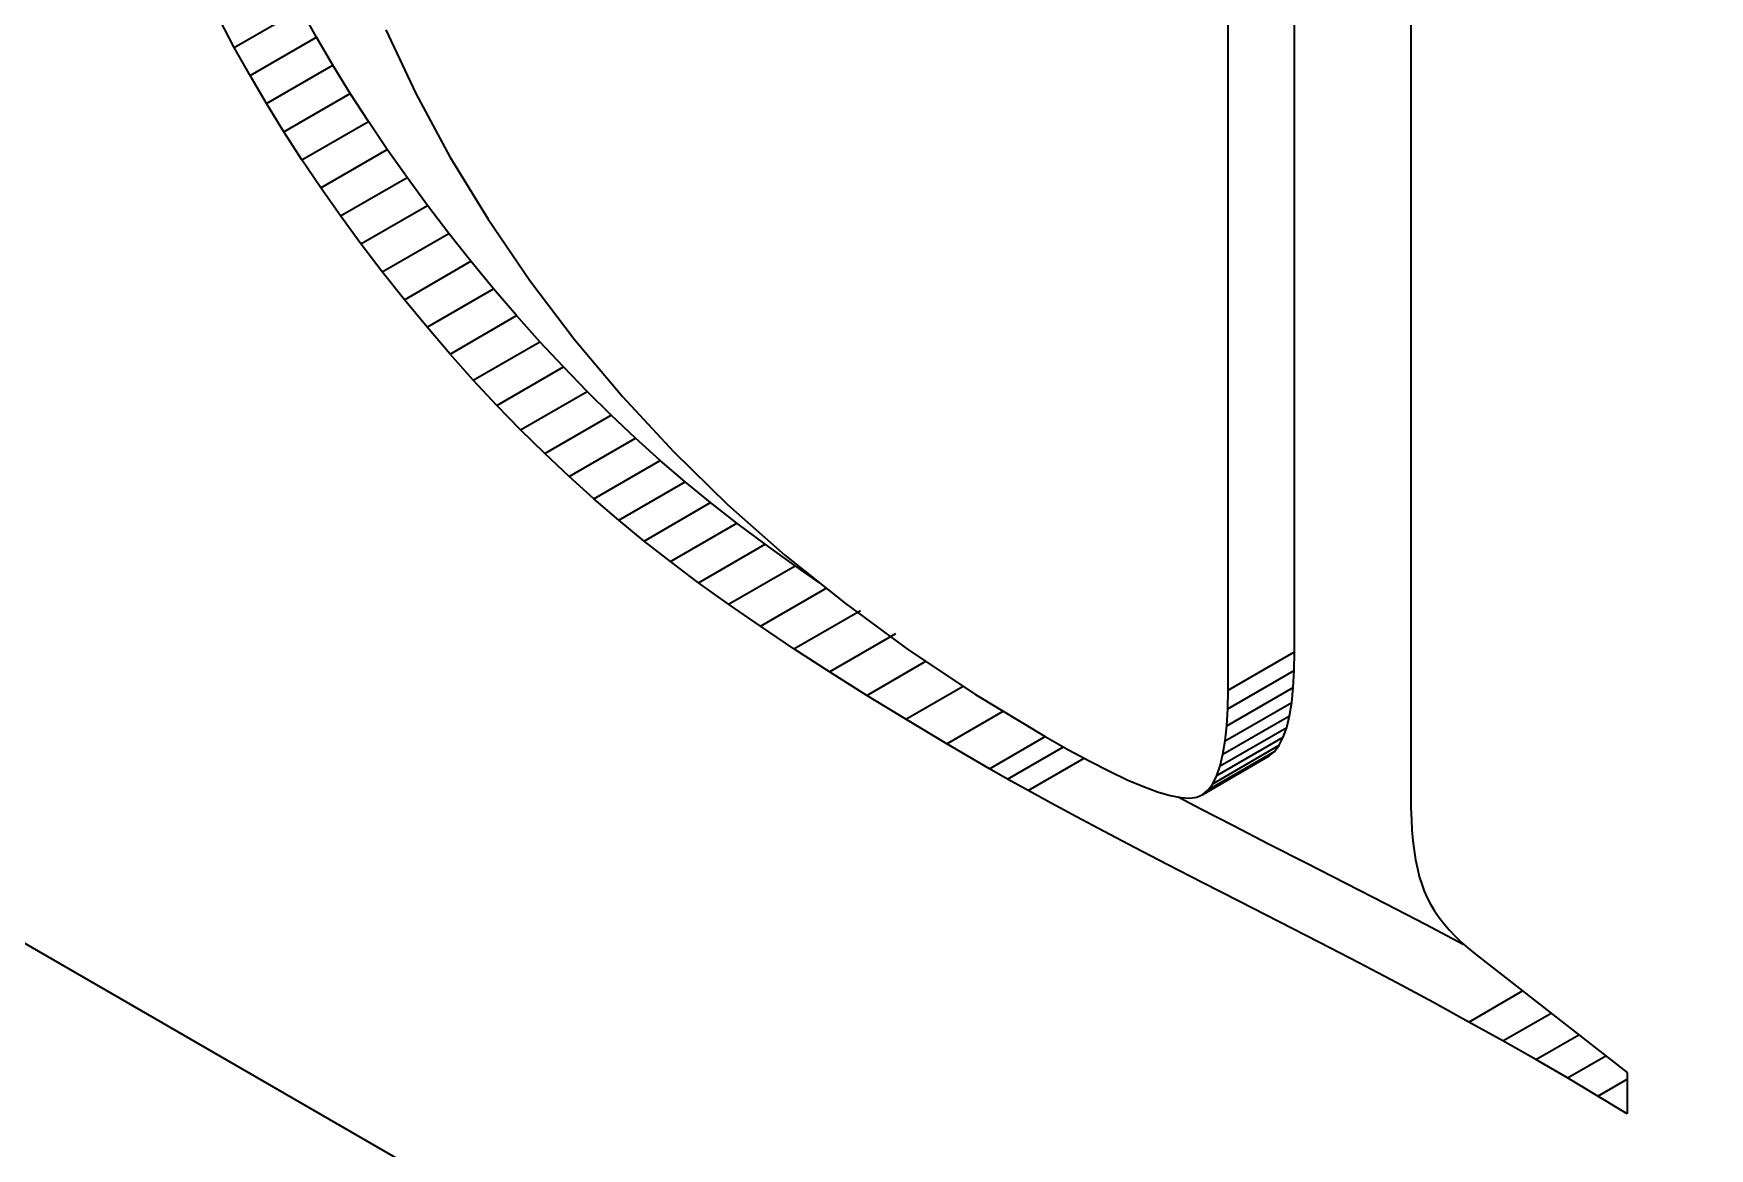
# Model space of a CAD drawing. Header units: millimetres. Extents: x -148 to 148, y -105 to 105.
# Drawn here: x 32.36 to 34.142, y -7.436 to -6.25 of the extents above; entities that cross this region are included whole.
import ezdxf

# ---------------------------------------------------------------- set-up
doc = ezdxf.new("R2010")
doc.units = ezdxf.units.MM
doc.layers.add('粗实线层', color=7, linetype='Continuous', lineweight=35)

msp = doc.modelspace()

# ---------------------------------------------------------------- linework, layer by layer
at = {"layer": '粗实线层', "color": 7, "lineweight": 35, "ltscale": 0.314351}
msp.add_line((38.1852, -10.5866), (27.2957, -4.2996), dxfattribs=at)
at = {"layer": '粗实线层', "color": 7, "lineweight": 35, "ltscale": 0.030107}
for p, q in [((33.7009, -6.9079), (33.7009, -5.7036)), ((33.6302, -6.9487), (33.6302, -5.7444))]:
    msp.add_line(p, q, dxfattribs=at)
at = {"layer": '粗实线层', "color": 7, "lineweight": 35, "ltscale": 0.03175}
msp.add_line((33.8245, -5.791), (33.8245, -7.0609), dxfattribs=at)
at = {"layer": '粗实线层', "color": 7, "lineweight": 35, "ltscale": 0.00084707}
msp.add_line((32.5734, -6.265), (32.5576, -6.235), dxfattribs=at)
at = {"layer": '粗实线层', "color": 7, "lineweight": 35, "ltscale": 0.002041}
for p, q in [((32.5734, -6.265), (32.6441, -6.2242)), ((32.5901, -6.2949), (32.6608, -6.2541)), ((32.6076, -6.3248), (32.6783, -6.284)), ((32.626, -6.3547), (32.6967, -6.3139)), ((32.6453, -6.3846), (32.716, -6.3437)), ((32.6654, -6.4144), (32.7361, -6.3736)), ((32.6863, -6.4442), (32.7571, -6.4033)), ((32.7081, -6.4739), (32.7789, -6.4331)), ((32.7308, -6.5037), (32.8015, -6.4628)), ((32.7543, -6.5334), (32.825, -6.4925)), ((32.7784, -6.5627), (32.8491, -6.5218)), ((32.8028, -6.5912), (32.8735, -6.5503)), ((32.8275, -6.6188), (32.8982, -6.578)), ((32.8525, -6.6457), (32.9233, -6.6049)), ((32.8779, -6.6718), (32.9486, -6.6309)), ((32.9035, -6.697), (32.9742, -6.6562)), ((32.9294, -6.7215), (33.0002, -6.6807)), ((32.9557, -6.7451), (33.0264, -6.7043)), ((32.9823, -6.7679), (33.053, -6.7271)), ((33.0371, -6.8119), (33.1078, -6.771)), ((33.0671, -6.8343), (33.1378, -6.7934)), ((33.099, -6.8572), (33.1697, -6.8164)), ((33.1328, -6.8806), (33.2035, -6.8398)), ((33.1685, -6.9046), (33.2392, -6.8638)), ((33.2063, -6.9291), (33.277, -6.8882)), ((33.6302, -6.9487), (33.7009, -6.9079)), ((33.6298, -6.9686), (33.7005, -6.9278)), ((33.6288, -6.9865), (33.6995, -6.9457)), ((33.6272, -7.0026), (33.6979, -6.9618)), ((33.6248, -7.0168), (33.6956, -6.976)), ((33.6182, -7.0395), (33.6889, -6.9987)), ((33.6219, -7.0291), (33.6926, -6.9883)), ((33.6033, -7.0595), (33.674, -7.0186)), ((33.6089, -7.0547), (33.6796, -7.0139)), ((33.6139, -7.0481), (33.6846, -7.0072))]:
    msp.add_line(p, q, dxfattribs=at)
at = {"layer": '粗实线层', "color": 7, "lineweight": 35, "ltscale": 0.000856931}
for p, q in [((32.6608, -6.2541), (32.6441, -6.2242)), ((32.5901, -6.2949), (32.5734, -6.265))]:
    msp.add_line(p, q, dxfattribs=at)
at = {"layer": '粗实线层', "color": 7, "lineweight": 35, "ltscale": 0.000866355}
msp.add_line((32.6783, -6.284), (32.6608, -6.2541), dxfattribs=at)
at = {"layer": '粗实线层', "color": 7, "lineweight": 35, "ltscale": 0.001873}
msp.add_line((32.7344, -6.2464), (32.7664, -6.3142), dxfattribs=at)
at = {"layer": '粗实线层', "color": 7, "lineweight": 35, "ltscale": 0.000877231}
for p, q in [((32.6967, -6.3139), (32.6783, -6.284)), ((32.626, -6.3547), (32.6076, -6.3248))]:
    msp.add_line(p, q, dxfattribs=at)
at = {"layer": '粗实线层', "color": 7, "lineweight": 35, "ltscale": 0.000866684}
msp.add_line((32.6076, -6.3248), (32.5901, -6.2949), dxfattribs=at)
at = {"layer": '粗实线层', "color": 7, "lineweight": 35, "ltscale": 0.000887773}
for p, q in [((32.716, -6.3437), (32.6967, -6.3139)), ((32.6453, -6.3846), (32.626, -6.3547))]:
    msp.add_line(p, q, dxfattribs=at)
at = {"layer": '粗实线层', "color": 7, "lineweight": 35, "ltscale": 0.001908}
msp.add_line((32.7664, -6.3142), (32.8027, -6.3813), dxfattribs=at)
at = {"layer": '粗实线层', "color": 7, "lineweight": 35, "ltscale": 0.000899423}
msp.add_line((32.7361, -6.3736), (32.716, -6.3437), dxfattribs=at)
at = {"layer": '粗实线层', "color": 7, "lineweight": 35, "ltscale": 0.000910382}
for p, q in [((32.7571, -6.4033), (32.7361, -6.3736)), ((32.6863, -6.4442), (32.6654, -6.4144))]:
    msp.add_line(p, q, dxfattribs=at)
at = {"layer": '粗实线层', "color": 7, "lineweight": 35, "ltscale": 0.000899107}
msp.add_line((32.6654, -6.4144), (32.6453, -6.3846), dxfattribs=at)
at = {"layer": '粗实线层', "color": 7, "lineweight": 35, "ltscale": 0.001948}
msp.add_line((32.8027, -6.3813), (32.8432, -6.4478), dxfattribs=at)
at = {"layer": '粗实线层', "color": 7, "lineweight": 35, "ltscale": 0.000922529}
for p, q in [((32.7789, -6.4331), (32.7571, -6.4033)), ((32.7081, -6.4739), (32.6863, -6.4442))]:
    msp.add_line(p, q, dxfattribs=at)
at = {"layer": '粗实线层', "color": 7, "lineweight": 35, "ltscale": 0.000934704}
for p, q in [((32.8015, -6.4628), (32.7789, -6.4331)), ((32.7308, -6.5037), (32.7081, -6.4739))]:
    msp.add_line(p, q, dxfattribs=at)
at = {"layer": '粗实线层', "color": 7, "lineweight": 35, "ltscale": 0.001969}
msp.add_line((32.8432, -6.4478), (32.8875, -6.513), dxfattribs=at)
at = {"layer": '粗实线层', "color": 7, "lineweight": 35, "ltscale": 0.000946906}
msp.add_line((32.825, -6.4925), (32.8015, -6.4628), dxfattribs=at)
at = {"layer": '粗实线层', "color": 7, "lineweight": 35, "ltscale": 0.000947205}
msp.add_line((32.7543, -6.5334), (32.7308, -6.5037), dxfattribs=at)
at = {"layer": '粗实线层', "color": 7, "lineweight": 35, "ltscale": 0.000948291}
for p, q in [((32.8491, -6.5218), (32.825, -6.4925)), ((32.7784, -6.5627), (32.7543, -6.5334))]:
    msp.add_line(p, q, dxfattribs=at)
at = {"layer": '粗实线层', "color": 7, "lineweight": 35, "ltscale": 0.000937709}
for p, q in [((32.8735, -6.5503), (32.8491, -6.5218)), ((32.8028, -6.5912), (32.7784, -6.5627))]:
    msp.add_line(p, q, dxfattribs=at)
at = {"layer": '粗实线层', "color": 7, "lineweight": 35, "ltscale": 0.001972}
msp.add_line((32.8875, -6.513), (32.9352, -6.5758), dxfattribs=at)
at = {"layer": '粗实线层', "color": 7, "lineweight": 35, "ltscale": 0.000927764}
for p, q in [((32.8982, -6.578), (32.8735, -6.5503)), ((32.8275, -6.6188), (32.8028, -6.5912))]:
    msp.add_line(p, q, dxfattribs=at)
at = {"layer": '粗实线层', "color": 7, "lineweight": 35, "ltscale": 0.00198}
msp.add_line((32.9352, -6.5758), (32.9861, -6.6364), dxfattribs=at)
at = {"layer": '粗实线层', "color": 7, "lineweight": 35, "ltscale": 0.000917706}
msp.add_line((32.9233, -6.6049), (32.8982, -6.578), dxfattribs=at)
at = {"layer": '粗实线层', "color": 7, "lineweight": 35, "ltscale": 0.000908576}
msp.add_line((32.9486, -6.6309), (32.9233, -6.6049), dxfattribs=at)
at = {"layer": '粗实线层', "color": 7, "lineweight": 35, "ltscale": 0.000917426}
msp.add_line((32.8525, -6.6457), (32.8275, -6.6188), dxfattribs=at)
at = {"layer": '粗实线层', "color": 7, "lineweight": 35, "ltscale": 0.00090885}
msp.add_line((32.8779, -6.6718), (32.8525, -6.6457), dxfattribs=at)
at = {"layer": '粗实线层', "color": 7, "lineweight": 35, "ltscale": 0.000900147}
msp.add_line((32.9742, -6.6562), (32.9486, -6.6309), dxfattribs=at)
at = {"layer": '粗实线层', "color": 7, "lineweight": 35, "ltscale": 0.001993}
msp.add_line((32.9861, -6.6364), (33.0404, -6.6948), dxfattribs=at)
at = {"layer": '粗实线层', "color": 7, "lineweight": 35, "ltscale": 0.000890796}
msp.add_line((33.0002, -6.6807), (32.9742, -6.6562), dxfattribs=at)
at = {"layer": '粗实线层', "color": 7, "lineweight": 35, "ltscale": 0.000899608}
msp.add_line((32.9035, -6.697), (32.8779, -6.6718), dxfattribs=at)
at = {"layer": '粗实线层', "color": 7, "lineweight": 35, "ltscale": 0.000883269}
msp.add_line((33.0264, -6.7043), (33.0002, -6.6807), dxfattribs=at)
at = {"layer": '粗实线层', "color": 7, "lineweight": 35, "ltscale": 0.000891073}
msp.add_line((32.9294, -6.7215), (32.9035, -6.697), dxfattribs=at)
at = {"layer": '粗实线层', "color": 7, "lineweight": 35, "ltscale": 0.002011}
msp.add_line((33.0404, -6.6948), (33.098, -6.751), dxfattribs=at)
at = {"layer": '粗实线层', "color": 7, "lineweight": 35, "ltscale": 0.000875356}
for p, q in [((33.053, -6.7271), (33.0264, -6.7043)), ((32.9823, -6.7679), (32.9557, -6.7451))]:
    msp.add_line(p, q, dxfattribs=at)
at = {"layer": '粗实线层', "color": 7, "lineweight": 35, "ltscale": 0.000883524}
msp.add_line((32.9557, -6.7451), (32.9294, -6.7215), dxfattribs=at)
at = {"layer": '粗实线层', "color": 7, "lineweight": 35, "ltscale": 0.00086903}
msp.add_line((33.0799, -6.7491), (33.053, -6.7271), dxfattribs=at)
at = {"layer": '粗实线层', "color": 7, "lineweight": 35, "ltscale": 0.002042}
msp.add_line((33.0091, -6.79), (33.0799, -6.7491), dxfattribs=at)
at = {"layer": '粗实线层', "color": 7, "lineweight": 35, "ltscale": 0.000888088}
msp.add_line((33.1078, -6.771), (33.0799, -6.7491), dxfattribs=at)
at = {"layer": '粗实线层', "color": 7, "lineweight": 35, "ltscale": 0.002033}
msp.add_line((33.098, -6.751), (33.1589, -6.8049), dxfattribs=at)
at = {"layer": '粗实线层', "color": 7, "lineweight": 35, "ltscale": 0.000868735}
msp.add_line((33.0091, -6.79), (32.9823, -6.7679), dxfattribs=at)
at = {"layer": '粗实线层', "color": 7, "lineweight": 35, "ltscale": 0.000934754}
for p, q in [((33.1378, -6.7934), (33.1078, -6.771)), ((33.0671, -6.8343), (33.0371, -6.8119))]:
    msp.add_line(p, q, dxfattribs=at)
at = {"layer": '粗实线层', "color": 7, "lineweight": 35, "ltscale": 0.000888389}
msp.add_line((33.0371, -6.8119), (33.0091, -6.79), dxfattribs=at)
at = {"layer": '粗实线层', "color": 7, "lineweight": 35, "ltscale": 0.000982024}
msp.add_line((33.1697, -6.8164), (33.1378, -6.7934), dxfattribs=at)
at = {"layer": '粗实线层', "color": 7, "lineweight": 35, "ltscale": 0.00206}
msp.add_line((33.1589, -6.8049), (33.2232, -6.8565), dxfattribs=at)
at = {"layer": '粗实线层', "color": 7, "lineweight": 35, "ltscale": 0.000788133}
msp.add_line((33.1956, -6.8343), (33.1697, -6.8164), dxfattribs=at)
at = {"layer": '粗实线层', "color": 7, "lineweight": 35, "ltscale": 0.000981801}
msp.add_line((33.099, -6.8572), (33.0671, -6.8343), dxfattribs=at)
at = {"layer": '粗实线层', "color": 7, "lineweight": 35, "ltscale": 0.001029}
msp.add_line((33.1328, -6.8806), (33.099, -6.8572), dxfattribs=at)
at = {"layer": '粗实线层', "color": 7, "lineweight": 35, "ltscale": 0.002092}
msp.add_line((33.2232, -6.8565), (33.2907, -6.9059), dxfattribs=at)
at = {"layer": '粗实线层', "color": 7, "lineweight": 35, "ltscale": 0.001076}
msp.add_line((33.1685, -6.9046), (33.1328, -6.8806), dxfattribs=at)
at = {"layer": '粗实线层', "color": 7, "lineweight": 35, "ltscale": 0.001124}
msp.add_line((33.2063, -6.9291), (33.1685, -6.9046), dxfattribs=at)
at = {"layer": '粗实线层', "color": 7, "lineweight": 35, "ltscale": 0.002128}
msp.add_line((33.2907, -6.9059), (33.3616, -6.9531), dxfattribs=at)
at = {"layer": '粗实线层', "color": 7, "lineweight": 35, "ltscale": 0.000496357}
msp.add_line((33.7005, -6.9278), (33.7009, -6.9079), dxfattribs=at)
at = {"layer": '粗实线层', "color": 7, "lineweight": 35, "ltscale": 0.001172}
msp.add_line((33.2459, -6.9541), (33.2063, -6.9291), dxfattribs=at)
at = {"layer": '粗实线层', "color": 7, "lineweight": 35, "ltscale": 0.001811}
msp.add_line((33.2459, -6.9541), (33.3087, -6.9179), dxfattribs=at)
at = {"layer": '粗实线层', "color": 7, "lineweight": 35, "ltscale": 0.000450076}
msp.add_line((33.6995, -6.9457), (33.7005, -6.9278), dxfattribs=at)
at = {"layer": '粗实线层', "color": 7, "lineweight": 35, "ltscale": 0.001761}
msp.add_line((33.2875, -6.9796), (33.3485, -6.9444), dxfattribs=at)
at = {"layer": '粗实线层', "color": 7, "lineweight": 35, "ltscale": 0.000496738}
msp.add_line((33.6298, -6.9686), (33.6302, -6.9487), dxfattribs=at)
at = {"layer": '粗实线层', "color": 7, "lineweight": 35, "ltscale": 0.000404174}
for p, q in [((33.6979, -6.9618), (33.6995, -6.9457)), ((33.6272, -7.0026), (33.6288, -6.9865))]:
    msp.add_line(p, q, dxfattribs=at)
at = {"layer": '粗实线层', "color": 7, "lineweight": 35, "ltscale": 0.00122}
msp.add_line((33.2875, -6.9796), (33.2459, -6.9541), dxfattribs=at)
at = {"layer": '粗实线层', "color": 7, "lineweight": 35, "ltscale": 0.002168}
msp.add_line((33.3616, -6.9531), (33.4358, -6.998), dxfattribs=at)
at = {"layer": '粗实线层', "color": 7, "lineweight": 35, "ltscale": 0.000449695}
msp.add_line((33.6288, -6.9865), (33.6298, -6.9686), dxfattribs=at)
at = {"layer": '粗实线层', "color": 7, "lineweight": 35, "ltscale": 0.000359536}
for p, q in [((33.6956, -6.976), (33.6979, -6.9618)), ((33.6248, -7.0168), (33.6272, -7.0026))]:
    msp.add_line(p, q, dxfattribs=at)
at = {"layer": '粗实线层', "color": 7, "lineweight": 35, "ltscale": 0.001269}
msp.add_line((33.3311, -7.0056), (33.2875, -6.9796), dxfattribs=at)
at = {"layer": '粗实线层', "color": 7, "lineweight": 35, "ltscale": 0.001734}
msp.add_line((33.3311, -7.0056), (33.3911, -6.971), dxfattribs=at)
at = {"layer": '粗实线层', "color": 7, "lineweight": 35, "ltscale": 0.000316335}
for p, q in [((33.6926, -6.9883), (33.6956, -6.976)), ((33.6219, -7.0291), (33.6248, -7.0168))]:
    msp.add_line(p, q, dxfattribs=at)
at = {"layer": '粗实线层', "color": 7, "lineweight": 35, "ltscale": 0.00171}
msp.add_line((33.3765, -7.0322), (33.4358, -6.998), dxfattribs=at)
at = {"layer": '粗实线层', "color": 7, "lineweight": 35, "ltscale": 0.000708225}
msp.add_line((33.4358, -6.998), (33.4605, -7.0119), dxfattribs=at)
at = {"layer": '粗实线层', "color": 7, "lineweight": 35, "ltscale": 0.000238839}
for p, q in [((33.6846, -7.0072), (33.6889, -6.9987)), ((33.6139, -7.0481), (33.6182, -7.0395))]:
    msp.add_line(p, q, dxfattribs=at)
at = {"layer": '粗实线层', "color": 7, "lineweight": 35, "ltscale": 0.000275801}
msp.add_line((33.6889, -6.9987), (33.6926, -6.9883), dxfattribs=at)
at = {"layer": '粗实线层', "color": 7, "lineweight": 35, "ltscale": 0.001317}
msp.add_line((33.3765, -7.0322), (33.3311, -7.0056), dxfattribs=at)
at = {"layer": '粗实线层', "color": 7, "lineweight": 35, "ltscale": 0.001713}
msp.add_line((33.3958, -7.0432), (33.4552, -7.0089), dxfattribs=at)
at = {"layer": '粗实线层', "color": 7, "lineweight": 35, "ltscale": 0.001719}
msp.add_line((33.4177, -7.0554), (33.4772, -7.021), dxfattribs=at)
at = {"layer": '粗实线层', "color": 7, "lineweight": 35, "ltscale": 0.000646194}
msp.add_line((33.4605, -7.0119), (33.4832, -7.0242), dxfattribs=at)
at = {"layer": '粗实线层', "color": 7, "lineweight": 35, "ltscale": 0.000184089}
for p, q in [((33.674, -7.0186), (33.6796, -7.0139)), ((33.6033, -7.0595), (33.6089, -7.0547))]:
    msp.add_line(p, q, dxfattribs=at)
at = {"layer": '粗实线层', "color": 7, "lineweight": 35, "ltscale": 0.000207596}
for p, q in [((33.6796, -7.0139), (33.6846, -7.0072)), ((33.6089, -7.0547), (33.6139, -7.0481))]:
    msp.add_line(p, q, dxfattribs=at)
at = {"layer": '粗实线层', "color": 7, "lineweight": 35, "ltscale": 0.000555106}
msp.add_line((33.3958, -7.0432), (33.3765, -7.0322), dxfattribs=at)
at = {"layer": '粗实线层', "color": 7, "lineweight": 35, "ltscale": 0.000585168}
msp.add_line((33.4832, -7.0242), (33.5041, -7.0348), dxfattribs=at)
at = {"layer": '粗实线层', "color": 7, "lineweight": 35, "ltscale": 0.000524056}
msp.add_line((33.5041, -7.0348), (33.523, -7.0438), dxfattribs=at)
at = {"layer": '粗实线层', "color": 7, "lineweight": 35, "ltscale": 0.000276161}
msp.add_line((33.6182, -7.0395), (33.6219, -7.0291), dxfattribs=at)
at = {"layer": '粗实线层', "color": 7, "lineweight": 35, "ltscale": 0.000625172}
msp.add_line((33.4177, -7.0554), (33.3958, -7.0432), dxfattribs=at)
at = {"layer": '粗实线层', "color": 7, "lineweight": 35, "ltscale": 0.000695477}
msp.add_line((33.4421, -7.0687), (33.4177, -7.0554), dxfattribs=at)
at = {"layer": '粗实线层', "color": 7, "lineweight": 35, "ltscale": 0.000463529}
msp.add_line((33.523, -7.0438), (33.5401, -7.051), dxfattribs=at)
at = {"layer": '粗实线层', "color": 7, "lineweight": 35, "ltscale": 0.000404558}
msp.add_line((33.5401, -7.051), (33.5553, -7.0566), dxfattribs=at)
at = {"layer": '粗实线层', "color": 7, "lineweight": 35, "ltscale": 0.000345799}
msp.add_line((33.5553, -7.0566), (33.5685, -7.0606), dxfattribs=at)
at = {"layer": '粗实线层', "color": 7, "lineweight": 35, "ltscale": 0.000765997}
msp.add_line((33.4691, -7.0832), (33.4421, -7.0687), dxfattribs=at)
at = {"layer": '粗实线层', "color": 7, "lineweight": 35, "ltscale": 0.000290123}
msp.add_line((33.5685, -7.0606), (33.5799, -7.0628), dxfattribs=at)
at = {"layer": '粗实线层', "color": 7, "lineweight": 35, "ltscale": 0.000681002}
msp.add_line((33.6014, -7.075), (33.5773, -7.0623), dxfattribs=at)
at = {"layer": '粗实线层', "color": 7, "lineweight": 35, "ltscale": 0.000237717}
msp.add_line((33.5799, -7.0628), (33.5894, -7.0634), dxfattribs=at)
at = {"layer": '粗实线层', "color": 7, "lineweight": 35, "ltscale": 0.000191515}
msp.add_line((33.5894, -7.0634), (33.597, -7.0623), dxfattribs=at)
at = {"layer": '粗实线层', "color": 7, "lineweight": 35, "ltscale": 0.000172944}
msp.add_line((33.597, -7.0623), (33.6033, -7.0595), dxfattribs=at)
at = {"layer": '粗实线层', "color": 7, "lineweight": 35, "ltscale": 0.000977149}
msp.add_line((33.6361, -7.093), (33.6014, -7.075), dxfattribs=at)
at = {"layer": '粗实线层', "color": 7, "lineweight": 35, "ltscale": 0.000320834}
msp.add_line((33.8245, -7.0609), (33.8247, -7.0738), dxfattribs=at)
at = {"layer": '粗实线层', "color": 7, "lineweight": 35, "ltscale": 0.000306125}
msp.add_line((33.8247, -7.0738), (33.8251, -7.086), dxfattribs=at)
at = {"layer": '粗实线层', "color": 7, "lineweight": 35, "ltscale": 0.000836183}
msp.add_line((33.4986, -7.0989), (33.4691, -7.0832), dxfattribs=at)
at = {"layer": '粗实线层', "color": 7, "lineweight": 35, "ltscale": 0.001047}
for p, q in [((33.6733, -7.1122), (33.6361, -7.093)), ((33.6026, -7.1531), (33.5654, -7.1339))]:
    msp.add_line(p, q, dxfattribs=at)
at = {"layer": '粗实线层', "color": 7, "lineweight": 35, "ltscale": 0.000291232}
msp.add_line((33.8251, -7.086), (33.8258, -7.0976), dxfattribs=at)
at = {"layer": '粗实线层', "color": 7, "lineweight": 35, "ltscale": 0.00090641}
msp.add_line((33.5307, -7.1158), (33.4986, -7.0989), dxfattribs=at)
at = {"layer": '粗实线层', "color": 7, "lineweight": 35, "ltscale": 0.000276915}
msp.add_line((33.8258, -7.0976), (33.8268, -7.1087), dxfattribs=at)
at = {"layer": '粗实线层', "color": 7, "lineweight": 35, "ltscale": 0.000262507}
msp.add_line((33.8268, -7.1087), (33.8281, -7.1191), dxfattribs=at)
at = {"layer": '粗实线层', "color": 7, "lineweight": 35, "ltscale": 0.000977325}
msp.add_line((33.5654, -7.1339), (33.5307, -7.1158), dxfattribs=at)
at = {"layer": '粗实线层', "color": 7, "lineweight": 35, "ltscale": 0.001118}
for p, q in [((33.7131, -7.1326), (33.6733, -7.1122)), ((33.6424, -7.1735), (33.6026, -7.1531))]:
    msp.add_line(p, q, dxfattribs=at)
at = {"layer": '粗实线层', "color": 7, "lineweight": 35, "ltscale": 0.000249106}
msp.add_line((33.8281, -7.1191), (33.8297, -7.1289), dxfattribs=at)
at = {"layer": '粗实线层', "color": 7, "lineweight": 35, "ltscale": 0.000234986}
msp.add_line((33.8297, -7.1289), (33.8315, -7.1382), dxfattribs=at)
at = {"layer": '粗实线层', "color": 7, "lineweight": 35, "ltscale": 0.001188}
for p, q in [((33.7554, -7.1542), (33.7131, -7.1326)), ((33.6847, -7.1951), (33.6424, -7.1735))]:
    msp.add_line(p, q, dxfattribs=at)
at = {"layer": '粗实线层', "color": 7, "lineweight": 35, "ltscale": 0.000222048}
msp.add_line((33.8315, -7.1382), (33.8336, -7.1468), dxfattribs=at)
at = {"layer": '粗实线层', "color": 7, "lineweight": 35, "ltscale": 0.000209255}
msp.add_line((33.8336, -7.1468), (33.8361, -7.1548), dxfattribs=at)
at = {"layer": '粗实线层', "color": 7, "lineweight": 35, "ltscale": 0.001206}
for p, q in [((33.7983, -7.1762), (33.7554, -7.1542)), ((33.7276, -7.217), (33.6847, -7.1951))]:
    msp.add_line(p, q, dxfattribs=at)
at = {"layer": '粗实线层', "color": 7, "lineweight": 35, "ltscale": 0.000197665}
msp.add_line((33.8361, -7.1548), (33.8388, -7.1622), dxfattribs=at)
at = {"layer": '粗实线层', "color": 7, "lineweight": 35, "ltscale": 0.000192851}
msp.add_line((33.8388, -7.1622), (33.8419, -7.1693), dxfattribs=at)
at = {"layer": '粗实线层', "color": 7, "lineweight": 35, "ltscale": 0.001173}
for p, q in [((33.84, -7.1979), (33.7983, -7.1762)), ((33.7693, -7.2387), (33.7276, -7.217))]:
    msp.add_line(p, q, dxfattribs=at)
at = {"layer": '粗实线层', "color": 7, "lineweight": 35, "ltscale": 0.000197233}
msp.add_line((33.8419, -7.1693), (33.8455, -7.1763), dxfattribs=at)
at = {"layer": '粗实线层', "color": 7, "lineweight": 35, "ltscale": 0.000201368}
msp.add_line((33.8455, -7.1763), (33.8496, -7.1832), dxfattribs=at)
at = {"layer": '粗实线层', "color": 7, "lineweight": 35, "ltscale": 0.001139}
for p, q in [((33.8803, -7.2192), (33.84, -7.1979)), ((33.8096, -7.26), (33.7693, -7.2387))]:
    msp.add_line(p, q, dxfattribs=at)
at = {"layer": '粗实线层', "color": 7, "lineweight": 35, "ltscale": 0.00020686}
msp.add_line((33.8496, -7.1832), (33.8543, -7.19), dxfattribs=at)
at = {"layer": '粗实线层', "color": 7, "lineweight": 35, "ltscale": 0.000212723}
msp.add_line((33.8543, -7.19), (33.8595, -7.1968), dxfattribs=at)
at = {"layer": '粗实线层', "color": 7, "lineweight": 35, "ltscale": 0.000219418}
msp.add_line((33.8595, -7.1968), (33.8652, -7.2034), dxfattribs=at)
at = {"layer": '粗实线层', "color": 7, "lineweight": 35, "ltscale": 0.000226659}
msp.add_line((33.8652, -7.2034), (33.8714, -7.21), dxfattribs=at)
at = {"layer": '粗实线层', "color": 7, "lineweight": 35, "ltscale": 0.000234174}
msp.add_line((33.8714, -7.21), (33.8782, -7.2165), dxfattribs=at)
at = {"layer": '粗实线层', "color": 7, "lineweight": 35, "ltscale": 0.000242697}
msp.add_line((33.8782, -7.2165), (33.8855, -7.2229), dxfattribs=at)
at = {"layer": '粗实线层', "color": 7, "lineweight": 35, "ltscale": 0.000251118}
msp.add_line((33.8855, -7.2229), (33.8933, -7.2293), dxfattribs=at)
at = {"layer": '粗实线层', "color": 7, "lineweight": 35, "ltscale": 0.005114}
msp.add_line((33.8933, -7.2293), (34.0545, -7.3552), dxfattribs=at)
at = {"layer": '粗实线层', "color": 7, "lineweight": 35, "ltscale": 0.001106}
msp.add_line((33.8485, -7.2809), (33.8096, -7.26), dxfattribs=at)
at = {"layer": '粗实线层', "color": 7, "lineweight": 35, "ltscale": 0.001652}
msp.add_line((33.8862, -7.3015), (33.9434, -7.2684), dxfattribs=at)
at = {"layer": '粗实线层', "color": 7, "lineweight": 35, "ltscale": 0.001072}
msp.add_line((33.8862, -7.3015), (33.8485, -7.2809), dxfattribs=at)
at = {"layer": '粗实线层', "color": 7, "lineweight": 35, "ltscale": 0.001039}
msp.add_line((33.9225, -7.3217), (33.8862, -7.3015), dxfattribs=at)
at = {"layer": '粗实线层', "color": 7, "lineweight": 35, "ltscale": 0.001479}
msp.add_line((33.9225, -7.3217), (33.9737, -7.2921), dxfattribs=at)
at = {"layer": '粗实线层', "color": 7, "lineweight": 35, "ltscale": 0.001006}
msp.add_line((33.9575, -7.3415), (33.9225, -7.3217), dxfattribs=at)
at = {"layer": '粗实线层', "color": 7, "lineweight": 35, "ltscale": 0.00132}
msp.add_line((33.9575, -7.3415), (34.0032, -7.3151), dxfattribs=at)
at = {"layer": '粗实线层', "color": 7, "lineweight": 35, "ltscale": 0.000972731}
msp.add_line((33.9911, -7.361), (33.9575, -7.3415), dxfattribs=at)
at = {"layer": '粗实线层', "color": 7, "lineweight": 35, "ltscale": 0.001176}
msp.add_line((33.9911, -7.361), (34.0318, -7.3375), dxfattribs=at)
at = {"layer": '粗实线层', "color": 7, "lineweight": 35, "ltscale": 0.001094}
msp.add_line((34.0545, -7.3552), (34.0545, -7.399), dxfattribs=at)
at = {"layer": '粗实线层', "color": 7, "lineweight": 35, "ltscale": 0.000939274}
msp.add_line((34.0235, -7.3802), (33.9911, -7.361), dxfattribs=at)
at = {"layer": '粗实线层', "color": 7, "lineweight": 35, "ltscale": 0.000895029}
msp.add_line((34.0235, -7.3802), (34.0545, -7.3623), dxfattribs=at)
at = {"layer": '粗实线层', "color": 7, "lineweight": 35, "ltscale": 0.000906293}
msp.add_line((34.0545, -7.399), (34.0235, -7.3802), dxfattribs=at)

doc.saveas('drawing.dxf')
